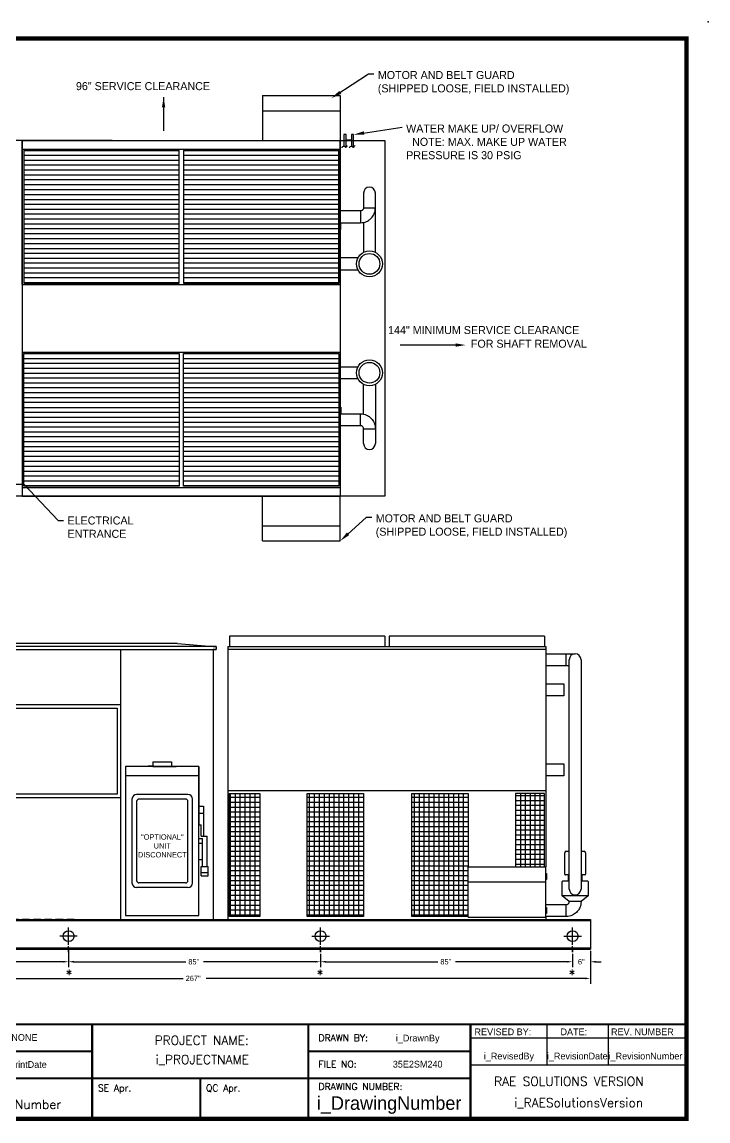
# Model space of a CAD drawing. Header units: inches. Extents: x -229 to 371, y -110 to 269.
# Drawn here: x 140 to 371.4, y -101.9 to 269 of the extents above; entities that cross this region are included whole.
import ezdxf
from ezdxf.enums import TextEntityAlignment as Align

# ---------------------------------------------------------------- set-up
doc = ezdxf.new("R2010")
doc.units = ezdxf.units.IN
doc.header["$MEASUREMENT"] = 0
doc.linetypes.add('HIDDEN', pattern=[0.375, 0.25, -0.125])
doc.layers.get('0').update_dxf_attribs({"color": 10})
doc.styles.add('ROMANS', font='romans.shx', dxfattribs={"height": 0.125})
doc.styles.add('SIMPLEX', font='SIMPLEX')

msp = doc.modelspace()

# ---------------------------------------------------------------- linework, layer by layer
at = {"color": 1, "ltscale": 5}
for p, q in [((245.81043, 244.22442), (256.8371, 251.52354)), ((256.8371, 251.52354), (258.6371, 251.52354)), ((187.74408, 243.55555), (187.74408, 232.27311)), ((249.26052, 231.02765), (248.52894, 231.02765)), ((248.52894, 231.02765), (248.52894, 227.09606)), ((249.26052, 226.72966), (249.26052, 231.02765)), ((251.78487, 231.02765), (251.0533, 231.02765)), ((251.0533, 231.02765), (251.0533, 227.09606)), ((251.78487, 226.72966), (251.78487, 231.02765)), ((253.56062, 231.19711), (268.18987, 233.47802)), ((170.43448, 228.98712), (-4.69052, 228.98712)), ((140.05948, 228.98712), (140.05948, 108.98712)), ((170.43448, 228.98712), (262.30948, 228.98712)), ((247.30948, 228.98712), (247.30948, 108.98712)), ((249.26052, 229.24904), (251.0533, 229.24904)), ((262.30948, 228.98712), (262.30948, 108.98712)), ((262.30948, 228.98712), (262.30948, 108.98712)), ((287.80415, 159.96123), (267.53046, 159.96123)), ((109.23448, 112.98712), (140.62581, 112.98712)), ((140.62581, 112.98712), (152.17579, 100.76477)), ((262.30948, 108.98712), (135.05948, 108.98712)), ((152.17579, 100.76477), (153.97579, 100.76477)), ((248.63741, 95.07728), (256.13546, 101.93856)), ((256.13546, 101.93856), (257.93546, 101.93856)), ((205.42872, 58.26867), (63.67872, 58.26867)), ((63.67872, 57.26867), (205.42872, 57.26867)), ((192.42872, 59.26867), (76.67872, 59.26867)), ((173.30372, -33.85633), (173.30372, 57.26867)), ((192.42872, 59.26867), (204.42872, 58.26867)), ((204.42872, 58.26867), (192.42872, 58.26867)), ((204.42872, 58.26867), (205.42872, 58.26867)), ((204.42872, 57.26867), (204.42872, -33.85633)), ((205.42872, 57.26867), (204.42872, 57.26867)), ((205.42872, 58.26867), (205.42872, 57.26867)), ((92.30372, 38.71625), (173.30372, 38.71625)), ((93.55372, 37.46625), (172.05372, 37.46625)), ((172.05372, 37.46625), (172.05372, 8.46625)), ((172.05372, 8.46625), (93.55372, 8.46625)), ((173.30372, 7.21625), (92.30372, 7.21625)), ((64.67872, -33.85633), (239.80372, -33.85633)), ((64.67872, -34.23133), (331.67872, -34.23133)), ((239.80372, -33.85633), (331.67872, -33.85633)), ((331.67872, -33.85633), (331.67872, -43.85633)), ((64.67872, -43.48133), (331.67872, -43.48133)), ((64.67872, -43.85633), (331.67872, -43.85633)), ((155.67872, -44.85633), (155.67872, -42.85633)), ((155.67872, -44.85633), (155.67872, -42.85633)), ((155.67872, -43.85633), (155.67872, -44.85633)), ((155.67872, -43.85633), (155.67872, -44.85633)), ((240.67872, -44.85633), (240.67872, -42.85633)), ((240.67872, -44.85633), (240.67872, -42.85633)), ((240.67872, -43.85633), (240.67872, -44.85633)), ((240.67872, -43.85633), (240.67872, -44.85633)), ((325.67872, -44.85633), (325.67872, -42.85633)), ((325.67872, -44.85633), (325.67872, -42.85633)), ((331.67872, -43.85633), (325.67872, -43.85633)), ((325.67872, -43.85633), (325.67872, -44.85633)), ((325.67872, -43.85633), (325.67872, -44.85633)), ((331.67872, -44.48133), (331.67872, -49.93312)), ((153.87872, -48.13312), (116.17872, -48.13312)), ((155.67872, -44.98133), (155.67872, -49.93312)), ((155.67872, -45.48133), (155.67872, -49.93312)), ((157.47872, -48.13312), (195.17872, -48.13312)), ((238.87872, -48.13312), (201.17872, -48.13312)), ((240.67872, -45.48133), (240.67872, -49.93312)), ((240.67872, -46.10633), (240.67872, -49.93312)), ((242.47872, -48.13312), (280.17872, -48.13312)), ((323.87872, -48.13312), (286.17872, -48.13312)), ((323.87872, -48.13312), (322.07872, -48.13312)), ((325.67872, -45.48133), (325.67872, -49.93312)), ((325.67872, -45.48133), (325.67872, -49.93312)), ((331.67872, -45.10633), (331.67872, -55.53944)), ((333.47872, -48.13312), (335.27872, -48.13312)), ((66.47872, -53.73944), (194.27872, -53.73944)), ((329.87872, -53.73944), (202.07872, -53.73944))]:
    msp.add_line(p, q, dxfattribs=at)
at = {"color": 1, "linetype": 'Continuous'}
for p, q in [((221.05948, 244.11212), (221.05948, 239.02112)), ((221.05948, 244.11212), (247.30948, 244.11212)), ((247.30948, 244.11212), (247.30948, 239.02112)), ((221.05948, 239.02112), (247.30948, 239.02112)), ((221.05948, 239.02112), (221.05948, 228.98712)), ((247.30948, 239.02112), (247.30948, 228.98712)), ((140.05948, 228.98712), (247.30948, 228.98712)), ((140.05948, 226.11212), (140.05948, 228.98712)), ((247.30948, 226.11212), (247.30948, 228.98712)), ((140.05948, 223.86212), (140.05948, 226.11212)), ((140.05948, 226.11212), (247.30948, 226.11212)), ((140.07548, 223.86212), (140.05948, 223.86212)), ((140.05948, 182.61212), (140.05948, 223.86212)), ((140.07548, 182.61212), (140.07548, 223.86212)), ((192.93448, 225.61212), (140.55948, 225.61212)), ((140.55948, 225.61212), (140.55948, 180.86212)), ((192.93448, 225.54198), (140.58275, 225.54198)), ((192.93448, 223.94198), (140.58275, 223.94198)), ((192.93448, 180.86212), (192.93448, 225.61212)), ((246.80948, 225.61212), (194.43448, 225.61212)), ((194.43448, 225.61212), (194.43448, 180.86212)), ((246.80948, 225.54198), (194.45775, 225.54198)), ((246.80948, 223.94198), (194.45775, 223.94198)), ((246.80948, 180.86212), (246.80948, 225.61212)), ((247.29348, 223.86212), (247.30948, 223.86212)), ((247.29348, 182.61212), (247.29348, 223.86212)), ((247.30948, 223.86212), (247.30948, 226.11212)), ((247.30948, 182.61212), (247.30948, 223.86212)), ((192.93448, 222.25309), (140.58275, 222.25309)), ((192.93448, 220.65309), (140.58275, 220.65309)), ((192.93448, 218.96421), (140.58275, 218.96421)), ((246.80948, 222.25309), (194.45775, 222.25309)), ((246.80948, 220.65309), (194.45775, 220.65309)), ((246.80948, 218.96421), (194.45775, 218.96421)), ((192.93448, 217.27532), (140.58275, 217.27532)), ((192.93448, 215.67532), (140.58275, 215.67532)), ((246.80948, 217.27532), (194.45775, 217.27532)), ((246.80948, 215.67532), (194.45775, 215.67532)), ((192.93448, 213.98643), (140.58275, 213.98643)), ((192.93448, 212.38643), (140.58275, 212.38643)), ((246.80948, 213.98643), (194.45775, 213.98643)), ((246.80948, 212.38643), (194.45775, 212.38643)), ((192.93448, 210.69754), (140.58275, 210.69754)), ((192.93448, 209.00865), (140.58275, 209.00865)), ((246.80948, 210.69754), (194.45775, 210.69754)), ((246.80948, 209.00865), (194.45775, 209.00865)), ((255.16848, 211.25304), (255.16848, 208.25304)), ((255.16848, 208.25304), (255.16848, 206.25304)), ((259.16848, 208.25304), (259.16848, 211.25304)), ((259.16848, 206.25304), (259.16848, 208.25304)), ((192.93448, 207.40865), (140.58275, 207.40865)), ((192.93448, 205.71976), (140.58275, 205.71976)), ((192.93448, 204.11976), (140.58275, 204.11976)), ((246.80948, 207.40865), (194.45775, 207.40865)), ((246.80948, 205.71976), (194.45775, 205.71976)), ((246.80948, 204.11976), (194.45775, 204.11976)), ((254.18448, 205.23712), (247.30948, 205.23712)), ((254.18448, 205.23712), (254.18448, 201.23704)), ((255.16848, 206.25304), (259.16857, 206.25304)), ((259.16848, 191.25337), (259.16848, 206.25304)), ((192.93448, 202.43087), (140.58275, 202.43087)), ((192.93448, 200.74198), (140.58275, 200.74198)), ((246.80948, 202.43087), (194.45775, 202.43087)), ((246.80948, 200.74198), (194.45775, 200.74198)), ((247.30948, 201.23712), (254.18448, 201.23712)), ((247.55948, 200.98712), (247.30948, 200.98712)), ((247.55948, 198.98712), (247.55948, 200.98712)), ((255.16848, 201.33867), (255.16848, 191.25327)), ((192.93448, 199.14198), (140.58275, 199.14198)), ((192.93448, 197.45309), (140.58275, 197.45309)), ((246.80948, 199.14198), (194.45775, 199.14198)), ((246.80948, 197.45309), (194.45775, 197.45309)), ((247.30948, 198.98712), (247.55948, 198.98712)), ((192.93448, 195.85309), (140.58275, 195.85309)), ((192.93448, 194.16421), (140.58275, 194.16421)), ((246.80948, 195.85309), (194.45775, 195.85309)), ((246.80948, 194.16421), (194.45775, 194.16421)), ((192.93448, 192.47532), (140.58275, 192.47532)), ((192.93448, 190.87532), (140.58275, 190.87532)), ((192.93448, 189.18643), (140.58275, 189.18643)), ((246.80948, 192.47532), (194.45775, 192.47532)), ((246.80948, 190.87532), (194.45775, 190.87532)), ((246.80948, 189.18643), (194.45775, 189.18643)), ((253.27743, 189.36212), (247.30948, 189.36212)), ((192.93448, 187.58643), (140.58275, 187.58643)), ((192.93448, 185.89754), (140.58275, 185.89754)), ((246.80948, 187.58643), (194.45775, 187.58643)), ((246.80948, 185.89754), (194.45775, 185.89754)), ((140.05948, 180.36212), (140.05948, 182.61212)), ((140.07548, 182.61212), (140.05948, 182.61212)), ((192.93448, 184.20865), (140.58275, 184.20865)), ((192.93448, 182.60865), (140.58275, 182.60865)), ((246.80948, 184.20865), (194.45775, 184.20865)), ((246.80948, 182.60865), (194.45775, 182.60865)), ((247.29348, 182.61212), (247.30948, 182.61212)), ((247.30948, 185.36212), (253.27743, 185.36212)), ((247.30948, 180.36212), (247.30948, 182.61212)), ((140.05948, 180.36212), (247.30948, 180.36212)), ((140.55948, 180.86212), (192.93448, 180.86212)), ((192.93448, 180.91976), (140.58275, 180.91976)), ((194.43448, 180.86212), (246.80948, 180.86212)), ((246.80948, 180.91976), (194.45775, 180.91976)), ((140.05948, 157.61212), (247.30948, 157.61212)), ((140.05948, 157.61212), (140.05948, 155.36212)), ((140.55948, 112.36212), (140.55948, 157.11212)), ((140.55948, 157.11212), (192.93448, 157.11212)), ((192.93448, 157.05448), (140.58275, 157.05448)), ((192.93448, 157.11212), (192.93448, 112.36212)), ((194.43448, 157.11212), (246.80948, 157.11212)), ((194.43448, 112.36212), (194.43448, 157.11212)), ((246.80948, 157.05448), (194.45775, 157.05448)), ((246.80948, 157.11212), (246.80948, 112.36212)), ((247.30948, 157.61212), (247.30948, 155.36212)), ((140.07548, 155.36212), (140.05948, 155.36212)), ((140.05948, 155.36212), (140.05948, 114.11212)), ((140.07548, 155.36212), (140.07548, 114.11212)), ((192.93448, 155.36559), (140.58275, 155.36559)), ((192.93448, 153.76559), (140.58275, 153.76559)), ((192.93448, 152.07671), (140.58275, 152.07671)), ((246.80948, 155.36559), (194.45775, 155.36559)), ((246.80948, 153.76559), (194.45775, 153.76559)), ((246.80948, 152.07671), (194.45775, 152.07671)), ((247.29348, 155.36212), (247.30948, 155.36212)), ((247.29348, 155.36212), (247.29348, 114.11212)), ((247.30948, 155.36212), (247.30948, 114.11212)), ((247.30948, 152.61212), (253.27743, 152.61212)), ((192.93448, 150.38782), (140.58275, 150.38782)), ((192.93448, 148.78782), (140.58275, 148.78782)), ((246.80948, 150.38782), (194.45775, 150.38782)), ((246.80948, 148.78782), (194.45775, 148.78782)), ((253.27743, 148.61212), (247.30948, 148.61212)), ((192.93448, 147.09893), (140.58275, 147.09893)), ((192.93448, 145.49893), (140.58275, 145.49893)), ((246.80948, 147.09893), (194.45775, 147.09893)), ((246.80948, 145.49893), (194.45775, 145.49893)), ((255.16848, 136.63557), (255.16848, 146.72097)), ((259.16848, 146.72088), (259.16848, 131.72121)), ((192.93448, 143.81004), (140.58275, 143.81004)), ((192.93448, 142.12115), (140.58275, 142.12115)), ((246.80948, 143.81004), (194.45775, 143.81004)), ((246.80948, 142.12115), (194.45775, 142.12115)), ((192.93448, 140.52115), (140.58275, 140.52115)), ((192.93448, 138.83226), (140.58275, 138.83226)), ((192.93448, 137.23226), (140.58275, 137.23226)), ((246.80948, 140.52115), (194.45775, 140.52115)), ((246.80948, 138.83226), (194.45775, 138.83226)), ((246.80948, 137.23226), (194.45775, 137.23226)), ((247.30948, 138.98712), (247.55948, 138.98712)), ((247.55948, 138.98712), (247.55948, 136.98712)), ((192.93448, 135.54337), (140.58275, 135.54337)), ((192.93448, 133.85448), (140.58275, 133.85448)), ((246.80948, 135.54337), (194.45775, 135.54337)), ((246.80948, 133.85448), (194.45775, 133.85448)), ((247.55948, 136.98712), (247.30948, 136.98712)), ((247.30948, 136.73712), (254.18448, 136.73712)), ((254.18448, 132.73712), (254.18448, 136.7372)), ((192.93448, 132.25448), (140.58275, 132.25448)), ((192.93448, 130.56559), (140.58275, 130.56559)), ((246.80948, 132.25448), (194.45775, 132.25448)), ((246.80948, 130.56559), (194.45775, 130.56559)), ((254.18448, 132.73712), (247.30948, 132.73712)), ((255.16848, 131.72121), (259.16857, 131.72121)), ((255.16848, 129.72121), (255.16848, 131.72121)), ((259.16848, 131.72121), (259.16848, 129.72121)), ((192.93448, 128.96559), (140.58275, 128.96559)), ((192.93448, 127.27671), (140.58275, 127.27671)), ((246.80948, 128.96559), (194.45775, 128.96559)), ((246.80948, 127.27671), (194.45775, 127.27671)), ((255.16848, 126.72121), (255.16848, 129.72121)), ((259.16848, 129.72121), (259.16848, 126.72121)), ((192.93448, 125.58782), (140.58275, 125.58782)), ((192.93448, 123.98782), (140.58275, 123.98782)), ((246.80948, 125.58782), (194.45775, 125.58782)), ((246.80948, 123.98782), (194.45775, 123.98782)), ((192.93448, 122.29893), (140.58275, 122.29893)), ((192.93448, 120.69893), (140.58275, 120.69893)), ((192.93448, 119.01004), (140.58275, 119.01004)), ((246.80948, 122.29893), (194.45775, 122.29893)), ((246.80948, 120.69893), (194.45775, 120.69893)), ((246.80948, 119.01004), (194.45775, 119.01004)), ((192.93448, 117.32115), (140.58275, 117.32115)), ((192.93448, 115.72115), (140.58275, 115.72115)), ((246.80948, 117.32115), (194.45775, 117.32115)), ((246.80948, 115.72115), (194.45775, 115.72115)), ((140.05948, 114.11212), (140.05948, 111.86212)), ((140.07548, 114.11212), (140.05948, 114.11212)), ((140.05948, 111.86212), (140.05948, 108.98712)), ((140.05948, 111.86212), (247.30948, 111.86212)), ((192.93448, 112.36212), (140.55948, 112.36212)), ((192.93448, 114.03226), (140.58275, 114.03226)), ((192.93448, 112.43226), (140.58275, 112.43226)), ((246.80948, 112.36212), (194.43448, 112.36212)), ((246.80948, 114.03226), (194.45775, 114.03226)), ((246.80948, 112.43226), (194.45775, 112.43226)), ((247.29348, 114.11212), (247.30948, 114.11212)), ((247.30948, 114.11212), (247.30948, 111.86212)), ((247.30948, 111.86212), (247.30948, 108.98712)), ((140.05948, 108.98712), (247.30948, 108.98712)), ((221.05948, 98.95312), (221.05948, 108.98712)), ((247.30948, 98.95312), (247.30948, 108.98712)), ((221.05948, 93.86212), (221.05948, 98.95312)), ((221.05948, 98.95312), (247.30948, 98.95312)), ((247.30948, 93.86212), (247.30948, 98.95312)), ((221.05948, 93.86212), (247.30948, 93.86212)), ((209.92872, 61.76867), (209.92872, 58.26867)), ((262.30372, 61.76867), (209.92872, 61.76867)), ((262.30372, 61.76867), (262.30372, 58.26867)), ((316.17872, 61.76867), (263.80372, 61.76867)), ((263.80372, 61.76867), (263.80372, 58.26867)), ((316.17872, 61.76867), (316.17872, 58.26867)), ((209.42872, 58.26867), (316.67872, 58.26867)), ((209.42872, 58.26867), (209.42872, 57.38867)), ((209.42872, 57.38867), (209.42872, 9.65967)), ((209.42872, 57.38867), (316.67872, 57.38867)), ((316.67872, 58.26867), (316.67872, 57.38867)), ((316.67872, 57.38867), (316.67872, 9.65967)), ((316.67872, 55.76867), (323.55372, 55.76867)), ((323.55372, 51.768), (323.55372, 55.76933)), ((323.55372, 55.76867), (326.53486, 55.76867)), ((326.53772, 55.76867), (326.53761, 55.76867)), ((324.53772, 50.76867), (324.53772, 53.76867)), ((328.53772, 53.76867), (328.53772, 50.76867)), ((323.55372, 51.76867), (316.67872, 51.76867)), ((324.53772, 51.76867), (323.55372, 51.76867)), ((324.53772, -20.59042), (324.53772, 50.76867)), ((328.53772, 50.76867), (328.53772, -20.59042)), ((316.67872, 45.64367), (322.67872, 45.64367)), ((316.67872, 45.64367), (319.42894, 45.64367)), ((322.67872, 45.64367), (322.67872, 41.64367)), ((322.67872, 41.64367), (316.67872, 41.64367)), ((316.67872, 18.64367), (322.67872, 18.64367)), ((322.67872, 18.64367), (322.67872, 14.64367)), ((322.67872, 14.64367), (316.67872, 14.64367)), ((209.42872, 9.65967), (316.67872, 9.65967)), ((209.42872, 9.64367), (209.42872, -33.85633)), ((209.42872, 9.64367), (316.67872, 9.64367)), ((209.44472, 9.65967), (209.44472, 9.64367)), ((209.92872, 8.6551), (220.17872, 8.6551)), ((209.92872, -32.85633), (209.92872, 8.6551)), ((210.20164, 8.6551), (210.20164, -32.8451)), ((211.89053, 8.6551), (211.89053, -32.8451)), ((213.49053, 8.6551), (213.49053, -32.8451)), ((215.17942, 8.6551), (215.17942, -32.8451)), ((216.77942, 8.6551), (216.77942, -32.8451)), ((218.4683, 8.6551), (218.4683, -32.8451)), ((220.15719, 8.6551), (220.15719, -32.8451)), ((220.17872, 8.6551), (220.17872, -32.85633)), ((236.11672, 8.64367), (255.11672, 8.64367)), ((236.11672, -32.85633), (236.11672, 8.64367)), ((236.88061, 8.64367), (236.88061, -32.84939)), ((238.5695, 8.64367), (238.5695, -32.84939)), ((240.1695, 8.64367), (240.1695, -32.84939)), ((241.85839, 8.64367), (241.85839, -32.84939)), ((243.54728, 8.64367), (243.54728, -32.84939)), ((245.14728, 8.64367), (245.14728, -32.84939)), ((246.83617, 8.64367), (246.83617, -32.84939)), ((248.43617, 8.64367), (248.43617, -32.84939)), ((250.12505, 8.64367), (250.12505, -32.84939)), ((251.81394, 8.64367), (251.81394, -32.84939)), ((253.41394, 8.64367), (253.41394, -32.84939)), ((255.10283, 8.64367), (255.10283, -32.84939)), ((255.11672, 8.64367), (255.11672, -32.85633)), ((271.49072, 8.64367), (290.49072, 8.64367)), ((271.49072, -32.85633), (271.49072, 8.64367)), ((272.25461, 8.64367), (272.25461, -32.84939)), ((273.9435, 8.64367), (273.9435, -32.84939)), ((275.5435, 8.64367), (275.5435, -32.84939)), ((277.23239, 8.64367), (277.23239, -32.84939)), ((278.92128, 8.64367), (278.92128, -32.84939)), ((280.52128, 8.64367), (280.52128, -32.84939)), ((282.21017, 8.64367), (282.21017, -32.84939)), ((283.81017, 8.64367), (283.81017, -32.84939)), ((285.49905, 8.64367), (285.49905, -32.84939)), ((287.18794, 8.64367), (287.18794, -32.84939)), ((288.78794, 8.64367), (288.78794, -32.84939)), ((290.47683, 8.64367), (290.47683, -16.10633)), ((290.49072, 8.64367), (290.49072, -16.10633)), ((316.17872, 8.64367), (306.42872, 8.64367)), ((306.42872, 8.64367), (306.42872, -16.10633)), ((316.16692, 7.84159), (306.42872, 7.84159)), ((308.07803, 8.64159), (308.07803, -16.06952)), ((309.67803, 8.64159), (309.67803, -16.06952)), ((311.36692, 8.64159), (311.36692, -16.06952)), ((312.96692, 8.64159), (312.96692, -16.06952)), ((314.6558, 8.64159), (314.6558, -16.06952)), ((316.17872, -16.10633), (316.17872, 8.64367)), ((316.66272, 9.65967), (316.66272, 9.64367)), ((316.67872, 9.64367), (316.67872, -13.94033)), ((220.15719, 7.33268), (209.93497, 7.33268)), ((220.15719, 5.64379), (209.93497, 5.64379)), ((220.15719, 3.9549), (209.93497, 3.9549)), ((255.10283, 7.32839), (236.11672, 7.32839)), ((255.10283, 5.6395), (236.11672, 5.6395)), ((255.10283, 3.95061), (236.11672, 3.95061)), ((290.47683, 7.32839), (271.49072, 7.32839)), ((290.47683, 5.6395), (271.49072, 5.6395)), ((290.47683, 3.95061), (271.49072, 3.95061)), ((316.16692, 6.1527), (306.42872, 6.1527)), ((316.16692, 4.5527), (306.42872, 4.5527)), ((220.15719, 2.3549), (209.93497, 2.3549)), ((220.15719, 0.66601), (209.93497, 0.66601)), ((255.10283, 2.35061), (236.11672, 2.35061)), ((255.10283, 0.66173), (236.11672, 0.66173)), ((290.47683, 2.35061), (271.49072, 2.35061)), ((290.47683, 0.66173), (271.49072, 0.66173)), ((316.16692, 2.86381), (306.42872, 2.86381)), ((316.16692, 1.26381), (306.42872, 1.26381)), ((220.15719, -0.93399), (209.93497, -0.93399)), ((220.15719, -2.62288), (209.93497, -2.62288)), ((255.10283, -0.93827), (236.11672, -0.93827)), ((255.10283, -2.62716), (236.11672, -2.62716)), ((290.47683, -0.93827), (271.49072, -0.93827)), ((290.47683, -2.62716), (271.49072, -2.62716)), ((316.16692, -0.42508), (306.42872, -0.42508)), ((316.16692, -2.11397), (306.42872, -2.11397)), ((220.15719, -4.31177), (209.93497, -4.31177)), ((220.15719, -5.91177), (209.93497, -5.91177)), ((255.10283, -4.31605), (236.11672, -4.31605)), ((255.10283, -5.91605), (236.11672, -5.91605)), ((290.47683, -4.31605), (271.49072, -4.31605)), ((290.47683, -5.91605), (271.49072, -5.91605)), ((316.16692, -3.71397), (306.42872, -3.71397)), ((316.16692, -5.40286), (306.42872, -5.40286)), ((316.16692, -7.00286), (306.42872, -7.00286)), ((220.15719, -7.60066), (209.93497, -7.60066)), ((220.15719, -9.20066), (209.93497, -9.20066)), ((220.15719, -10.88955), (209.93497, -10.88955)), ((255.10283, -7.60494), (236.11672, -7.60494)), ((255.10283, -9.20494), (236.11672, -9.20494)), ((255.10283, -10.89383), (236.11672, -10.89383)), ((290.47683, -7.60494), (271.49072, -7.60494)), ((290.47683, -9.20494), (271.49072, -9.20494)), ((290.47683, -10.89383), (271.49072, -10.89383)), ((316.16692, -8.69175), (306.42872, -8.69175)), ((316.16692, -10.38064), (306.42872, -10.38064)), ((323.53776, -10.84042), (324.53772, -10.84042)), ((328.53772, -10.84042), (329.53776, -10.84042)), ((220.15719, -12.57843), (209.93497, -12.57843)), ((220.15719, -14.17843), (209.93497, -14.17843)), ((255.10283, -12.58272), (236.11672, -12.58272)), ((255.10283, -14.18272), (236.11672, -14.18272)), ((290.47683, -12.58272), (271.49072, -12.58272)), ((290.47683, -14.18272), (271.49072, -14.18272)), ((316.16692, -11.98064), (306.42872, -11.98064)), ((316.16692, -13.66952), (306.42872, -13.66952)), ((316.67872, -13.94033), (316.66272, -13.94033)), ((316.66272, -13.94033), (316.66272, -16.10633)), ((316.67872, -13.94033), (316.67872, -16.10633)), ((323.03776, -18.59042), (323.03776, -11.34042)), ((330.03776, -11.34042), (330.03776, -18.59042)), ((220.15719, -15.86732), (209.93497, -15.86732)), ((220.15719, -17.46732), (209.93497, -17.46732)), ((255.10283, -15.87161), (236.11672, -15.87161)), ((255.10283, -17.47161), (236.11672, -17.47161)), ((290.47683, -15.87161), (271.49072, -15.87161)), ((290.38794, -17.47161), (271.49072, -17.47161)), ((290.42872, -21.19733), (290.42872, -16.10633)), ((290.42872, -16.10633), (316.67872, -16.10633)), ((316.16692, -15.26952), (306.42872, -15.26952)), ((316.67872, -21.19733), (316.67872, -16.10633)), ((316.67872, -18.35633), (316.92872, -18.35633)), ((316.92872, -18.35633), (316.92872, -20.35633)), ((220.15719, -19.15621), (209.93497, -19.15621)), ((220.15719, -20.8451), (209.93497, -20.8451)), ((255.10283, -19.1605), (236.11672, -19.1605)), ((255.10283, -20.84939), (236.11672, -20.84939)), ((290.38794, -19.1605), (271.49072, -19.1605)), ((290.38794, -20.84939), (271.49072, -20.84939)), ((290.42872, -33.10633), (290.42872, -21.19733)), ((290.42872, -21.19733), (316.67872, -21.19733)), ((316.92872, -20.35633), (316.67872, -20.35633)), ((316.67872, -33.10633), (316.67872, -21.19733)), ((322.16276, -25.84042), (322.16276, -21.09042)), ((322.41276, -20.84042), (324.53772, -20.84042)), ((324.53772, -18.84042), (323.28776, -18.84042)), ((324.28776, -20.84042), (324.28776, -18.84042)), ((324.53772, -23.59042), (324.53772, -20.59042)), ((329.78776, -18.84042), (328.53772, -18.84042)), ((328.53772, -20.59042), (328.53772, -23.59042)), ((328.53772, -20.84042), (330.66276, -20.84042)), ((328.78776, -18.84042), (328.78776, -20.84042)), ((330.91276, -21.09042), (330.91276, -25.84042)), ((220.15719, -22.4451), (209.93497, -22.4451)), ((220.15719, -24.13399), (209.93497, -24.13399)), ((220.15719, -25.73399), (209.93497, -25.73399)), ((255.10283, -22.44939), (236.11672, -22.44939)), ((255.10283, -24.13827), (236.11672, -24.13827)), ((255.10283, -25.73827), (236.11672, -25.73827)), ((290.38794, -22.44939), (271.49072, -22.44939)), ((290.38794, -24.13827), (271.49072, -24.13827)), ((290.38794, -25.73827), (271.49072, -25.73827)), ((330.91276, -25.84042), (322.16276, -25.84042)), ((324.53776, -27.84042), (322.16276, -25.84042)), ((330.91276, -25.84042), (328.53776, -27.84042)), ((220.15719, -27.42288), (209.93497, -27.42288)), ((220.15719, -29.11177), (209.93497, -29.11177)), ((255.10283, -27.42716), (236.11672, -27.42716)), ((255.10283, -29.11605), (236.11672, -29.11605)), ((290.38794, -27.42716), (271.49072, -27.42716)), ((290.38794, -29.11605), (271.49072, -29.11605)), ((316.67872, -28.85633), (323.55372, -28.85633)), ((323.55372, -32.857), (323.55372, -28.85567)), ((328.53843, -27.84042), (324.53709, -27.84042)), ((220.17872, -32.85633), (209.92872, -32.85633)), ((220.15719, -30.71177), (209.93497, -30.71177)), ((220.15719, -32.40066), (209.93497, -32.40066)), ((255.10283, -30.71605), (236.11672, -30.71605)), ((255.10283, -32.40494), (236.11672, -32.40494)), ((255.11672, -32.85633), (236.11672, -32.85633)), ((290.38794, -30.71605), (271.49072, -30.71605)), ((290.38794, -32.40494), (271.49072, -32.40494)), ((290.42872, -32.85633), (271.49072, -32.85633)), ((290.42872, -33.10633), (316.67872, -33.10633)), ((316.66272, -33.10633), (316.66272, -33.84033)), ((316.67872, -29.85633), (316.92872, -29.85633)), ((316.92872, -31.85633), (316.67872, -31.85633)), ((323.55372, -32.85633), (316.67872, -32.85633)), ((316.67872, -33.10633), (316.67872, -33.84033)), ((316.92872, -29.85633), (316.92872, -31.85633)), ((209.42872, -33.85633), (316.67872, -33.85633)), ((316.67872, -33.84033), (316.66272, -33.84033)), ((316.67872, -33.84033), (316.67872, -33.85633))]:
    msp.add_line(p, q, dxfattribs=at)
at = {"color": 1}
for p, q in [((184.14744, 19.30104), (184.14744, 17.72885)), ((184.14744, 19.30104), (190.43619, 19.30104)), ((190.43619, 19.30104), (190.43619, 17.72885)), ((174.93791, 17.77312), (174.93791, -32.53688)), ((199.64572, 17.77312), (174.93791, 17.77312)), ((184.14744, 17.82711), (182.57525, 17.82711)), ((184.14744, 17.72885), (182.57525, 17.72885)), ((184.14744, 17.72885), (190.43619, 17.72885)), ((190.43619, 17.82711), (192.00837, 17.82711)), ((190.43619, 17.72885), (192.00837, 17.72885)), ((199.64572, -32.53688), (199.64572, 17.77312)), ((199.64572, 17.77312), (199.64572, -1.87923)), ((199.64572, 14.62874), (174.93791, 14.62874)), ((195.93884, 8.33999), (178.64478, 8.33999)), ((177.07259, 6.7678), (177.07259, -21.53157)), ((178.64478, 5.98171), (178.64478, -20.74548)), ((195.15275, 6.7678), (179.43087, 6.7678)), ((195.93884, -20.74548), (195.93884, 5.98171)), ((197.51103, -21.53157), (197.51103, 6.7678)), ((199.64572, 4.40952), (201.21791, 4.40952)), ((201.21791, 4.40952), (201.21791, -5.8097)), ((199.64572, 2.05124), (201.21791, 2.05124)), ((199.64572, -1.87923), (200.43181, -1.87923)), ((199.64572, -1.87923), (199.74398, -1.87923)), ((200.43181, -5.8097), (200.43181, -1.87923)), ((199.64572, -6.59579), (200.82486, -6.59579)), ((200.43181, -5.8097), (202.39705, -5.8097)), ((200.82486, -16.02892), (200.82486, -6.59579)), ((202.39705, -16.02892), (202.39705, -5.8097)), ((199.64572, -8.16798), (200.82486, -8.16798)), ((199.64572, -13.67063), (200.82486, -13.67063)), ((200.43181, -19.17329), (200.43181, -16.02892)), ((200.43181, -16.02892), (202.79009, -16.02892)), ((200.43181, -17.99415), (202.79009, -17.99415)), ((202.79009, -19.17329), (202.79009, -16.02892)), ((195.15275, -21.53157), (179.43087, -21.53157)), ((200.43181, -19.17329), (202.79009, -19.17329)), ((195.93884, -23.10376), (178.64478, -23.10376)), ((174.93791, -32.53688), (199.64572, -32.53688)), ((155.67872, -42.44362), (155.67872, -36.53737)), ((155.67872, -42.44362), (155.67872, -36.53737)), ((240.67872, -42.44362), (240.67872, -36.53737)), ((240.67872, -42.44362), (240.67872, -36.53737)), ((325.67872, -42.44362), (325.67872, -36.53737)), ((325.67872, -42.44362), (325.67872, -36.53737)), ((158.63185, -39.49049), (152.7256, -39.49049)), ((158.63185, -39.49049), (152.7256, -39.49049)), ((237.7256, -39.49049), (243.63185, -39.49049)), ((237.7256, -39.49049), (243.63185, -39.49049)), ((322.7256, -39.49049), (328.63185, -39.49049)), ((322.7256, -39.49049), (328.63185, -39.49049))]:
    msp.add_line(p, q, dxfattribs=at)
at = {"color": 1, "linetype": 'HIDDEN', "ltscale": 10}
msp.add_line((157.55372, -33.85633), (108.05372, -33.85633), dxfattribs=at)
at = {"lineweight": 30}
for p, q in [((108.97565, -69.24845), (291.22565, -69.24845)), ((163.65065, -69.24845), (163.65065, -101.1422)), ((236.55065, -69.24845), (236.55065, -87.47345)), ((291.22565, -69.24845), (291.22565, -101.1422)), ((291.22565, -69.24845), (364.12565, -69.24845)), ((291.22565, -69.24845), (291.22565, -73.8047)), ((316.94782, -69.24845), (316.94782, -82.9172)), ((337.66306, -69.24845), (337.66306, -82.9172)), ((291.22565, -73.8047), (364.12565, -73.8047)), ((163.65065, -78.36095), (108.97565, -78.36095)), ((236.55065, -78.36095), (291.22565, -78.36095)), ((236.55065, -87.47345), (236.55065, -78.36095)), ((291.22565, -82.9172), (364.12565, -82.9172)), ((291.22565, -87.47345), (108.97565, -87.47345)), ((200.10065, -87.47345), (200.10065, -101.1422)), ((236.55065, -87.47345), (236.55065, -101.1422))]:
    msp.add_line(p, q, dxfattribs=at)
at = {"const_width": 1.458}
msp.add_lwpolyline([(-219.07435, -101.1422), (364.12565, -101.1422), (364.12565, 263.3578), (-219.07435, 263.3578), (-219.07435, -101.1422)], dxfattribs=at)
at = {"lineweight": 30, "const_width": 0.729}
for points in [[(364.12565, -69.24845), (-73.27435, -69.24845), (-73.27435, -101.1422)], [(163.65065, -69.24845), (163.65065, -101.1422)], [(236.55065, -69.24845), (236.55065, -101.1422)], [(291.22565, -101.1422), (291.22565, -69.24845), (364.12565, -69.24845)], [(163.65065, -78.36095), (108.97565, -78.36095)], [(291.22565, -78.36095), (236.55065, -78.36095), (236.55065, -101.1422)], [(291.22565, -87.47345), (108.97565, -87.47345)], [(200.10065, -87.47345), (200.10065, -101.1422)]]:
    msp.add_lwpolyline(points, dxfattribs=at)
at = {"color": 1, "linetype": 'Continuous'}
for centre, radius in [((257.16853, 187.36212), 4.375), ((257.16853, 187.36212), 3.5), ((257.16853, 150.61212), 4.375), ((257.16853, 150.61212), 3.5)]:
    msp.add_circle(centre, radius, dxfattribs=at)
at = {"color": 1}
for centre in [(155.67872, -39.49049), (155.67872, -39.49049), (240.67872, -39.49049), (240.67872, -39.49049), (325.67872, -39.49049), (325.67872, -39.49049)]:
    msp.add_circle(centre, 1.8457, dxfattribs=at)
at = {"color": 1, "linetype": 'Continuous'}
for centre, radius, start, end in [((257.16848, 211.25304), 2, 0, 180), ((257.16848, 126.72121), 2, 180, 0), ((326.53772, 53.76867), 2, 0, 180), ((323.53776, -11.34042), 0.5, 90, 180), ((329.53776, -11.34042), 0.5, 0, 90), ((322.41276, -21.09042), 0.25, 90, 180), ((323.28776, -18.59042), 0.25, 180, 270), ((329.78776, -18.59042), 0.25, 270, 0), ((330.66276, -21.09042), 0.25, 0, 90), ((326.53772, -23.59042), 2, 180, 0)]:
    msp.add_arc(centre, radius, start, end, dxfattribs=at)
at = {"color": 1}
for centre, radius, start, end in [((178.64478, 6.7678), 1.57219, 90, 180), ((195.93884, 6.7678), 1.57219, 0, 90), ((179.43087, 5.98171), 0.78609, 90, 180), ((195.15275, 5.98171), 0.78609, 0, 90), ((178.64478, -21.53157), 1.57219, 180, 270), ((179.43087, -20.74548), 0.78609, 180, 270), ((195.15275, -20.74548), 0.78609, 270, 0), ((195.93884, -21.53157), 1.57219, 270, 0)]:
    msp.add_arc(centre, radius, start, end, dxfattribs=at)
at = {"color": 1, "ltscale": 5}
for points in [[(247.95731, 226.4796), (247.93399, 226.78266), (248.62952, 227.41584), (249.08205, 226.40087), (249.64385, 226.98384), (249.79251, 227.24599)], [(250.48167, 226.4796), (250.45834, 226.78266), (251.15387, 227.41584), (251.6064, 226.40087), (252.1682, 226.98384), (252.31686, 227.24599)]]:
    msp.add_open_spline(points, degree=3, knots=[0, 0, 0, 0, 0.911873942, 1.455399823, 2.359498146, 2.359498146, 2.359498146, 2.359498146], dxfattribs=at)
at = {"color": 1, "linetype": 'Continuous'}
for points, knots in [([(254.18448, 201.23712), (254.56445, 201.24041), (254.87962, 201.27575), (255.21041, 201.34774), (255.51586, 201.41422), (255.83463, 201.51194), (256.1306, 201.63711), (256.38202, 201.74344), (256.617, 201.86956), (256.84557, 202.01534), (257.00794, 202.1189), (257.16709, 202.23237), (257.31759, 202.35351), (257.48655, 202.48951), (257.64462, 202.63516), (257.79329, 202.79246), (257.98798, 202.99845), (258.16655, 203.22441), (258.32436, 203.45896), (258.48508, 203.69782), (258.62428, 203.94559), (258.7411, 204.21173), (258.87297, 204.51216), (258.97631, 204.83601), (259.04729, 205.14724), (259.12856, 205.50357), (259.16742, 205.84336), (259.16848, 206.25304)], [0, 0, 0, 0, 0.132188095, 0.132188095, 0.132188095, 0.254254776, 0.254254776, 0.254254776, 0.357946984, 0.357946984, 0.357946984, 0.43161097, 0.43161097, 0.43161097, 0.514315633, 0.514315633, 0.514315633, 0.622621365, 0.622621365, 0.622621365, 0.732924826, 0.732924826, 0.732924826, 0.857441078, 0.857441078, 0.857441078, 1, 1, 1, 1]), ([(255.16848, 206.25304), (255.16908, 206.12559), (255.15215, 206.01921), (255.11396, 205.91139), (255.08278, 205.82338), (255.03742, 205.7344), (254.98277, 205.65631), (254.93608, 205.5896), (254.88261, 205.53084), (254.82047, 205.47835), (254.74336, 205.4132), (254.65291, 205.35772), (254.56203, 205.31791), (254.44469, 205.26652), (254.32665, 205.24125), (254.18448, 205.23712)], [0, 0, 0, 0, 0.222409477, 0.222409477, 0.222409477, 0.403964228, 0.403964228, 0.403964228, 0.559034791, 0.559034791, 0.559034791, 0.751497948, 0.751497948, 0.751497948, 1, 1, 1, 1]), ([(254.18448, 136.73712), (254.56445, 136.73383), (254.87962, 136.69849), (255.21041, 136.6265), (255.51586, 136.56003), (255.83463, 136.4623), (256.1306, 136.33713), (256.38202, 136.23081), (256.617, 136.10468), (256.84557, 135.95891), (257.00794, 135.85535), (257.16709, 135.74187), (257.31759, 135.62074), (257.48655, 135.48474), (257.64462, 135.33908), (257.79329, 135.18178), (257.98798, 134.97579), (258.16655, 134.74983), (258.32436, 134.51529), (258.48508, 134.27642), (258.62428, 134.02865), (258.7411, 133.76251), (258.87297, 133.46208), (258.97631, 133.13823), (259.04729, 132.827), (259.12856, 132.47067), (259.16742, 132.13088), (259.16848, 131.72121)], [0, 0, 0, 0, 0.132188095, 0.132188095, 0.132188095, 0.254254776, 0.254254776, 0.254254776, 0.357946984, 0.357946984, 0.357946984, 0.43161097, 0.43161097, 0.43161097, 0.514315633, 0.514315633, 0.514315633, 0.622621365, 0.622621365, 0.622621365, 0.732924826, 0.732924826, 0.732924826, 0.857441078, 0.857441078, 0.857441078, 1, 1, 1, 1]), ([(255.16848, 131.72121), (255.16908, 131.84865), (255.15215, 131.95503), (255.11396, 132.06285), (255.08278, 132.15087), (255.03742, 132.23984), (254.98277, 132.31794), (254.93608, 132.38464), (254.88261, 132.4434), (254.82047, 132.49589), (254.74336, 132.56104), (254.65291, 132.61652), (254.56203, 132.65633), (254.44469, 132.70773), (254.32665, 132.73299), (254.18448, 132.73712)], [0, 0, 0, 0, 0.222409477, 0.222409477, 0.222409477, 0.403964228, 0.403964228, 0.403964228, 0.559034791, 0.559034791, 0.559034791, 0.751497948, 0.751497948, 0.751497948, 1, 1, 1, 1]), ([(328.53776, -27.84042), (328.5369, -28.2204), (328.50357, -28.53579), (328.4337, -28.86703), (328.36917, -29.17291), (328.27348, -29.49229), (328.1502, -29.78906), (328.04548, -30.04116), (327.92086, -30.27694), (327.77654, -30.50643), (327.67402, -30.66947), (327.56156, -30.82934), (327.44139, -30.9806), (327.30647, -31.15044), (327.16183, -31.30944), (327.00548, -31.45911), (326.80073, -31.65511), (326.57591, -31.83511), (326.34238, -31.99442), (326.10454, -32.15667), (325.85767, -32.29745), (325.59228, -32.41596), (325.29269, -32.54975), (324.9695, -32.65515), (324.65873, -32.72812), (324.30292, -32.81167), (323.96338, -32.85269), (323.55372, -32.85637)], [0, 0, 0, 0, 0.132188095, 0.132188095, 0.132188095, 0.254254776, 0.254254776, 0.254254776, 0.357946984, 0.357946984, 0.357946984, 0.43161097, 0.43161097, 0.43161097, 0.514315633, 0.514315633, 0.514315633, 0.622621365, 0.622621365, 0.622621365, 0.732924826, 0.732924826, 0.732924826, 0.857441078, 0.857441078, 0.857441078, 1, 1, 1, 1]), ([(323.55372, -28.85637), (323.68113, -28.8529), (323.78691, -28.83259), (323.89347, -28.79097), (323.98045, -28.757), (324.06793, -28.70882), (324.14425, -28.6517), (324.20943, -28.60291), (324.26646, -28.54758), (324.31694, -28.48381), (324.3796, -28.40465), (324.43217, -28.31247), (324.46906, -28.22036), (324.51669, -28.10144), (324.53817, -27.98264), (324.53776, -27.84042)], [0, 0, 0, 0, 0.222409477, 0.222409477, 0.222409477, 0.403964228, 0.403964228, 0.403964228, 0.559034791, 0.559034791, 0.559034791, 0.751497948, 0.751497948, 0.751497948, 1, 1, 1, 1])]:
    msp.add_open_spline(points, degree=3, knots=knots, dxfattribs=at)
for p in [(371.35276, 268.97275), (291.22565, -101.1422)]:
    msp.add_point(p)
at = {"color": 1, "ltscale": 5}
for points in [[(247.64257, 244.71766), (244.30948, 243.23087), (246.9802, 245.7183)], [(188.30886, 240.1669), (187.74408, 243.55555), (187.17931, 240.1669)], [(255.4288, 230.90228), (251.77934, 230.94053), (255.24393, 232.08795)], [(286.2155, 159.39645), (289.60415, 159.96123), (286.2155, 160.526)], [(287.80415, 160.26123), (289.60415, 159.96123), (287.80415, 159.66123)], [(250.37039, 95.84979), (247.30948, 93.86212), (249.56029, 96.73508)], [(153.87872, -47.83312), (153.87872, -48.43312), (155.67872, -48.13312)], [(157.47872, -47.83312), (157.47872, -48.43312), (155.67872, -48.13312)], [(238.87872, -47.83312), (238.87872, -48.43312), (240.67872, -48.13312)], [(242.47872, -47.83312), (242.47872, -48.43312), (240.67872, -48.13312)], [(323.87872, -47.83312), (323.87872, -48.43312), (325.67872, -48.13312)], [(323.87872, -47.83312), (323.87872, -48.43312), (325.67872, -48.13312)], [(333.47872, -47.83312), (333.47872, -48.43312), (331.67872, -48.13312)], [(329.87872, -53.43944), (329.87872, -54.03944), (331.67872, -53.73944)]]:
    msp.add_solid(points, dxfattribs=at)

# ---------------------------------------------------------------- texts
at = {"color": 1}
for s, height, p in [('MOTOR AND BELT GUARD', 2.7, (259.9871, 249.72354)), ('(SHIPPED LOOSE, FIELD INSTALLED)', 2.7, (259.9871, 245.22354)), ('WATER MAKE UP/ OVERFLOW', 2.7, (269.53987, 231.67802)), ('  NOTE: MAX. MAKE UP WATER', 2.7, (269.53987, 227.17802)), ('PRESSURE IS 30 PSIG', 2.7, (269.53987, 222.67802)), ('ELECTRICAL', 2.7, (155.32579, 99.41477)), ('MOTOR AND BELT GUARD', 2.7, (259.28546, 100.13856)), ('ENTRANCE', 2.7, (155.32579, 94.91477)), ('(SHIPPED LOOSE, FIELD INSTALLED)', 2.7, (259.28546, 95.63856)), ('85"', 1.8, (196.07872, -49.03312)), ('85"', 1.8, (281.07872, -49.03312)), ('6"', 1.8, (327.47872, -49.03312)), ('267"', 1.8, (195.17872, -54.63944))]:
    msp.add_text(s, height=height, dxfattribs=at).set_placement(p)
at = {"color": 1, "ltscale": 5}
for s, p in [('96" SERVICE CLEARANCE', (158.16697, 245.97359)), ('144" MINIMUM SERVICE CLEARANCE', (263.44324, 163.67099)), ('FOR SHAFT REMOVAL', (291.37637, 159.06123))]:
    msp.add_text(s, height=2.7, dxfattribs=at).set_placement(p)
at = {"color": 1, "extrusion": (0, 0, -1), "style": 'ROMANS'}
msp.add_text('*', height=3.3645, dxfattribs=at).set_placement((-157.013, -54.13462))
at = {"color": 1, "style": 'ROMANS'}
for p in [(239.34444, -54.13462), (324.34444, -54.13462), (324.34444, -54.13462)]:
    msp.add_text('*', height=3.3645, dxfattribs=at).set_placement(p)
at = {"lineweight": 30}
for s, height, p in [('NONE', 2.278125, (140.78486, -74.8234)), ('i_DrawnBy', 2.278125, (273.42838, -75.01882)), ('i_PrintDate', 2.278125, (140.78486, -83.9359)), ('35E2SM240', 2.278125, (273.42838, -83.83289)), ('i_RevisedBy', 2.278125, (304.20301, -81.08971)), ('i_RevisionDate', 2.278125, (327.25296, -81.08971)), ('i_RevisionNumber', 2.278125, (350.25863, -81.08971)), ('i_DrawingNumber', 4.55625, (263.8049, -98.09368))]:
    msp.add_text(s, height=height, dxfattribs=at).set_placement(p, align=Align.CENTER)
at = {"lineweight": 30, "style": 'SIMPLEX'}
for s, p in [('PROJECT NAME:', (200.55824, -76.15856)), ('i_PROJECTNAME', (200.78828, -82.63407)), ('i_PRNumber', (141.10441, -97.78575)), ('i_RAESolutionsVersion', (327.75085, -97.19983))]:
    msp.add_text(s, height=3.02535, dxfattribs=at).set_placement(p, align=Align.CENTER)
for s, height, p in [('DRAWN BY:', 2.278125, (239.96784, -74.94376)), ('FILE NO:', 2.278125, (239.96784, -83.83601)), ('RAE SOLUTIONS VERSION', 3.02535, (299.21252, -90.01131)), ('SE Apr.', 2.278125, (165.58768, -91.87719)), ('QC Apr.', 2.278125, (202.03768, -91.87719)), ('DRAWING NUMBER:', 2.278125, (239.96784, -91.38885))]:
    msp.add_text(s, height=height, dxfattribs=at).set_placement(p)
at = {"lineweight": 30}
for s, p in [('REVISED BY:', (292.5931, -72.92105)), ('DATE:', (321.60344, -72.92105)), ('REV. NUMBER', (338.63958, -72.92105))]:
    msp.add_text(s, height=2.278125, dxfattribs=at).set_placement(p)
at = {"color": 1, "ltscale": 5, "insert": (187.30243, -5.12657), "char_height": 1.8, "attachment_point": 2}
msp.add_mtext('"OPTIONAL"\\PUNIT\\PDISCONNECT', dxfattribs=at)

doc.saveas('drawing.dxf')
